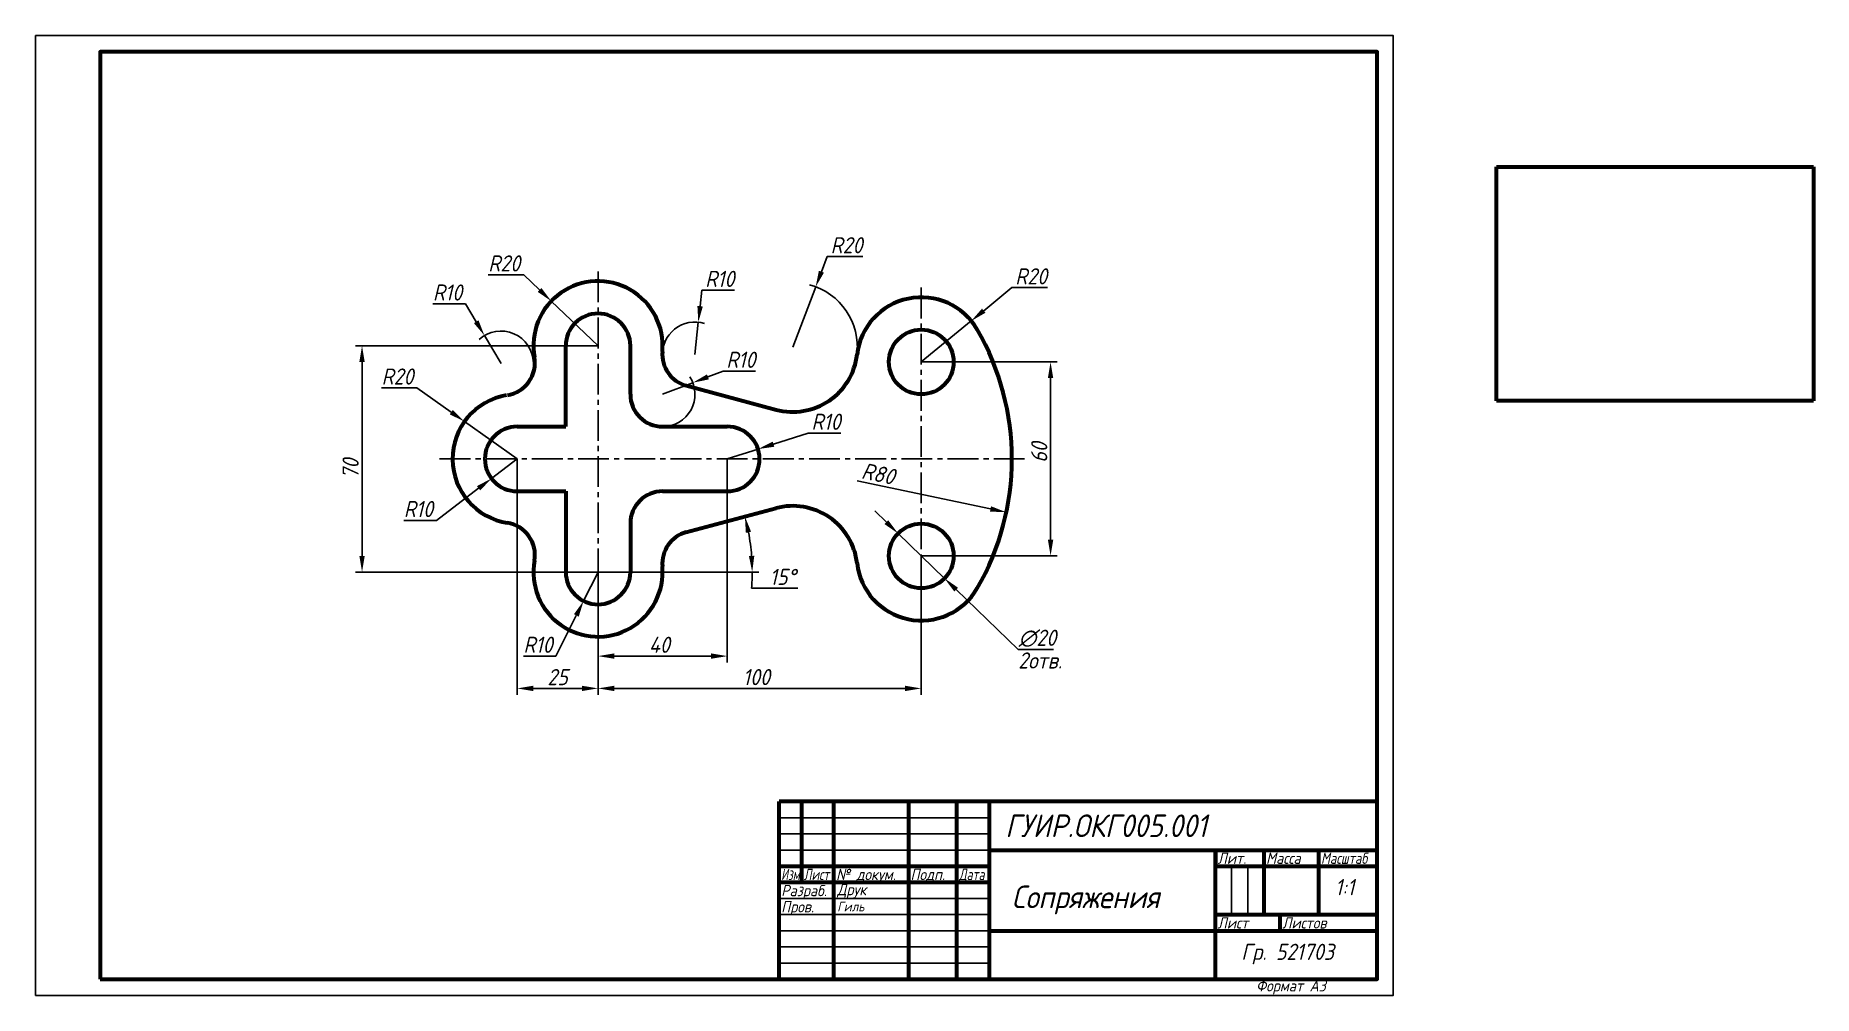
# Model space of a CAD drawing. Header units: millimetres. Extents: x 0 to 550, y 0 to 297.
import ezdxf

# ---------------------------------------------------------------- set-up
doc = ezdxf.new("R2010")
doc.units = ezdxf.units.MM
doc.header["$LTSCALE"] = 0.5
doc.linetypes.add('осевая2', pattern=[28.575, 19.05, -3.175, 3.175, -3.175])
doc.layers.get('0').update_dxf_attribs({"lineweight": 60})
doc.layers.get('Defpoints').update_dxf_attribs({"color": 5})
doc.layers.add('1-оси', color=50, linetype='осевая2')
doc.layers.add('3-размеры', color=6, linetype='Continuous')
doc.layers.add('4-текст', color=7, linetype='Continuous', true_color=0x00ad00)
doc.styles.get("Standard").update_dxf_attribs({"font": 'isocpeui.ttf', "width": 0.9})
doc.dimstyles.new('Standart', dxfattribs={"dimtxt": 5, "dimasz": 5, "dimexe": 2, "dimexo": 0, "dimgap": 1, "dimtad": 1, "dimtoh": 1, "dimdec": 0, "dimtxsty": 'Standard', "dimcen": 2.5, "dimadec": 0, "dimazin": 0, "dimtfac": 1, "dimtdec": 0, "dimtmove": 0, "dimatfit": 3, "dimldrblk": 'DOTSMALL', "dimfxl": 1, "dimarcsym": 0})
picture_1 = doc.add_image_def('image1.png', size_in_pixel=(268, 198))

# ---------------------------------------------------------------- blocks, each defined once
blk = doc.blocks.new('*D2')
at = {"layer": '3-размеры', "color": 0, "lineweight": -2, "transparency": 16777216}
for p, q in [((302, 219), (293.32, 211.87)), ((313.03, 219), (302, 219)), ((274, 196), (289.45, 208.69))]:
    blk.add_line(p, q, dxfattribs=at)
at = {"layer": '3-размеры', "color": 0, "transparency": 16777216}
blk.add_solid([(292.79, 212.51), (293.85, 211.22), (289.45, 208.69)], dxfattribs=at)
at = {"layer": 'Defpoints', "color": 0, "transparency": 16777216}
for p in [(289.45, 208.69), (274, 196)]:
    blk.add_point(p, dxfattribs=at)
at = {"layer": '3-размеры', "color": 0, "transparency": 16777216, "insert": (308.01, 222.5), "char_height": 5, "attachment_point": 5}
blk.add_mtext('R20', dxfattribs=at)
blk = doc.blocks.new('_DotSmall')
at = {"color": 0, "linetype": 'ByBlock', "const_width": 0.5}
blk.add_lwpolyline([(-0.0625, 0, 1), (0.0625, 0, 1)], format="xyb", close=True, dxfattribs=at)
blk = doc.blocks.new('*D3')
at = {"layer": '3-размеры', "color": 0, "lineweight": -2, "transparency": 16777216}
for p, q in [((122.91, 214), (133, 214)), ((133, 214), (136.31, 208.46)), ((144, 195.58), (138.87, 204.17))]:
    blk.add_line(p, q, dxfattribs=at)
blk.add_arc((144, 195.58), 10, 0.8005, 132.3118, dxfattribs=at)
at = {"layer": '3-размеры', "color": 0, "transparency": 16777216}
blk.add_solid([(137.03, 208.89), (135.6, 208.03), (138.87, 204.17)], dxfattribs=at)
at = {"layer": 'Defpoints', "color": 0, "transparency": 16777216}
for p in [(138.87, 204.17), (144, 195.58)]:
    blk.add_point(p, dxfattribs=at)
at = {"layer": '3-размеры', "color": 0, "transparency": 16777216, "insert": (127.45, 217.5), "char_height": 5, "attachment_point": 5}
blk.add_mtext('R10', dxfattribs=at)
blk = doc.blocks.new('*D4')
at = {"layer": '3-размеры', "color": 0, "lineweight": -2, "transparency": 16777216}
for p, q in [((106.97, 188), (118, 188)), ((118, 188), (128.61, 180.47)), ((149, 166), (132.69, 177.57))]:
    blk.add_line(p, q, dxfattribs=at)
at = {"layer": '3-размеры', "color": 0, "transparency": 16777216}
blk.add_solid([(129.09, 181.15), (128.13, 179.79), (132.69, 177.57)], dxfattribs=at)
at = {"layer": 'Defpoints', "color": 0, "transparency": 16777216}
for p in [(132.69, 177.57), (149, 166)]:
    blk.add_point(p, dxfattribs=at)
at = {"layer": '3-размеры', "color": 0, "transparency": 16777216, "insert": (111.99, 191.5), "char_height": 5, "attachment_point": 5}
blk.add_mtext('R20', dxfattribs=at)
blk = doc.blocks.new('*D5')
at = {"layer": '3-размеры', "color": 0, "lineweight": -2, "transparency": 16777216}
for p, q in [((149, 166), (141.04, 159.95)), ((124, 147), (137.06, 156.92)), ((113.91, 147), (124, 147))]:
    blk.add_line(p, q, dxfattribs=at)
at = {"layer": '3-размеры', "color": 0, "transparency": 16777216}
blk.add_solid([(136.55, 157.59), (137.56, 156.26), (141.04, 159.95)], dxfattribs=at)
at = {"layer": 'Defpoints', "color": 0, "transparency": 16777216}
for p in [(149, 166), (141.04, 159.95)]:
    blk.add_point(p, dxfattribs=at)
at = {"layer": '3-размеры', "color": 0, "transparency": 16777216, "insert": (118.45, 150.5), "char_height": 5, "attachment_point": 5}
blk.add_mtext('R10', dxfattribs=at)
blk = doc.blocks.new('*D6')
at = {"layer": '3-размеры', "color": 0, "lineweight": -2, "transparency": 16777216}
for p, q in [((174, 131), (169.53, 122.06)), ((161, 105), (167.29, 117.58)), ((150.91, 105), (161, 105))]:
    blk.add_line(p, q, dxfattribs=at)
at = {"layer": '3-размеры', "color": 0, "transparency": 16777216}
blk.add_solid([(166.55, 117.96), (168.04, 117.21), (169.53, 122.06)], dxfattribs=at)
at = {"layer": 'Defpoints', "color": 0, "transparency": 16777216}
for p in [(174, 131), (169.53, 122.06)]:
    blk.add_point(p, dxfattribs=at)
at = {"layer": '3-размеры', "color": 0, "transparency": 16777216, "insert": (155.45, 108.5), "char_height": 5, "attachment_point": 5}
blk.add_mtext('R10', dxfattribs=at)
blk = doc.blocks.new('*D7')
at = {"layer": '3-размеры', "color": 0, "lineweight": -2, "transparency": 16777216}
for p, q in [((206.14, 218.21), (205.58, 213.25)), ((216.23, 218.21), (206.14, 218.21)), ((203.91, 198.34), (205.02, 208.28))]:
    blk.add_line(p, q, dxfattribs=at)
blk.add_arc((203.91, 198.34), 10, 72.1466, 184.4712, dxfattribs=at)
at = {"layer": '3-размеры', "color": 0, "transparency": 16777216}
blk.add_solid([(204.75, 213.34), (206.41, 213.15), (205.02, 208.28)], dxfattribs=at)
at = {"layer": 'Defpoints', "color": 0, "transparency": 16777216}
for p in [(205.02, 208.28), (203.91, 198.34)]:
    blk.add_point(p, dxfattribs=at)
at = {"layer": '3-размеры', "color": 0, "transparency": 16777216, "insert": (211.68, 221.71), "char_height": 5, "attachment_point": 5}
blk.add_mtext('R10', dxfattribs=at)
blk = doc.blocks.new('*D8')
at = {"layer": '3-размеры', "color": 0, "lineweight": -2, "transparency": 16777216}
for p, q in [((244.88, 228.62), (243.11, 223.94)), ((255.91, 228.62), (244.88, 228.62)), ((234.26, 200.56), (241.34, 219.26))]:
    blk.add_line(p, q, dxfattribs=at)
blk.add_arc((234.26, 200.56), 20, 353.4559, 74.9921, dxfattribs=at)
at = {"layer": '3-размеры', "color": 0, "transparency": 16777216}
blk.add_solid([(242.33, 224.23), (243.89, 223.64), (241.34, 219.26)], dxfattribs=at)
at = {"layer": 'Defpoints', "color": 0, "transparency": 16777216}
for p in [(241.34, 219.26), (234.26, 200.56)]:
    blk.add_point(p, dxfattribs=at)
at = {"layer": '3-размеры', "color": 0, "transparency": 16777216, "insert": (250.9, 232.12), "char_height": 5, "attachment_point": 5}
blk.add_mtext('R20', dxfattribs=at)
blk = doc.blocks.new('*D9')
at = {"layer": '3-размеры', "color": 0, "lineweight": -2, "transparency": 16777216}
for p, q in [((263.22, 146.43), (259.62, 149.9)), ((266.81, 142.95), (281.19, 129.05)), ((304, 107), (284.78, 125.57)), ((314.9, 107), (304, 107))]:
    blk.add_line(p, q, dxfattribs=at)
at = {"layer": '3-размеры', "color": 0, "transparency": 16777216}
for points in [[(263.79, 147.02), (262.64, 145.83), (266.81, 142.95)], [(285.36, 126.17), (284.21, 124.98), (281.19, 129.05)]]:
    blk.add_solid(points, dxfattribs=at)
at = {"layer": 'Defpoints', "color": 0, "transparency": 16777216}
for p in [(266.81, 142.95), (281.19, 129.05)]:
    blk.add_point(p, dxfattribs=at)
at = {"layer": '3-размеры', "color": 0, "transparency": 16777216, "insert": (309.95, 110.5), "char_height": 5, "attachment_point": 5}
blk.add_mtext('∅20', dxfattribs=at)
blk = doc.blocks.new('*D10')
at = {"layer": '3-размеры', "color": 0, "lineweight": -2, "transparency": 16777216}
for p, q in [((212.67, 193.18), (208, 191.38)), ((222.76, 193.18), (212.67, 193.18)), ((194, 186), (203.33, 189.59))]:
    blk.add_line(p, q, dxfattribs=at)
blk.add_arc((194, 186), 10, 270, 32.4967, dxfattribs=at)
at = {"layer": '3-размеры', "color": 0, "transparency": 16777216}
blk.add_solid([(207.7, 192.16), (208.3, 190.61), (203.33, 189.59)], dxfattribs=at)
at = {"layer": 'Defpoints', "color": 0, "transparency": 16777216}
for p in [(203.33, 189.59), (194, 186)]:
    blk.add_point(p, dxfattribs=at)
at = {"layer": '3-размеры', "color": 0, "transparency": 16777216, "insert": (218.21, 196.68), "char_height": 5, "attachment_point": 5}
blk.add_mtext('R10', dxfattribs=at)
blk = doc.blocks.new('*D11')
at = {"layer": '3-размеры', "color": 0, "lineweight": -2, "transparency": 16777216}
for p, q in [((239, 174), (228.29, 170.57)), ((249.09, 174), (239, 174)), ((214, 166), (223.52, 169.05))]:
    blk.add_line(p, q, dxfattribs=at)
at = {"layer": '3-размеры', "color": 0, "transparency": 16777216}
blk.add_solid([(228.03, 171.37), (228.54, 169.78), (223.52, 169.05)], dxfattribs=at)
at = {"layer": 'Defpoints', "color": 0, "transparency": 16777216}
for p in [(214, 166), (223.52, 169.05)]:
    blk.add_point(p, dxfattribs=at)
at = {"layer": '3-размеры', "color": 0, "transparency": 16777216, "insert": (244.55, 177.5), "char_height": 5, "attachment_point": 5}
blk.add_mtext('R10', dxfattribs=at)
blk = doc.blocks.new('*D12')
at = {"layer": '3-размеры', "color": 0, "lineweight": -2, "transparency": 16777216}
for p, q in [((274, 196), (316, 196)), ((314, 191), (314, 141)), ((274, 136), (316, 136))]:
    blk.add_line(p, q, dxfattribs=at)
at = {"layer": '3-размеры', "color": 0, "transparency": 16777216}
for points in [[(313.17, 191), (314.83, 191), (314, 196)], [(313.17, 141), (314.83, 141), (314, 136)]]:
    blk.add_solid(points, dxfattribs=at)
at = {"layer": 'Defpoints', "color": 0, "transparency": 16777216}
for p in [(274, 196), (274, 136), (314, 136)]:
    blk.add_point(p, dxfattribs=at)
at = {"layer": '3-размеры', "color": 0, "transparency": 16777216, "insert": (310.5, 168), "char_height": 5, "attachment_point": 5, "rotation": 90}
blk.add_mtext('60', dxfattribs=at)
blk = doc.blocks.new('*D13')
at = {"layer": '3-размеры', "color": 0, "lineweight": -2, "transparency": 16777216}
for p, q in [((174, 136), (174, 93)), ((274, 136), (274, 93)), ((179, 95), (269, 95))]:
    blk.add_line(p, q, dxfattribs=at)
at = {"layer": '3-размеры', "color": 0, "transparency": 16777216}
for points in [[(179, 95.83), (179, 94.17), (174, 95)], [(269, 95.83), (269, 94.17), (274, 95)]]:
    blk.add_solid(points, dxfattribs=at)
at = {"layer": 'Defpoints', "color": 0, "transparency": 16777216}
for p in [(174, 136), (274, 136), (274, 95)]:
    blk.add_point(p, dxfattribs=at)
at = {"layer": '3-размеры', "color": 0, "transparency": 16777216, "insert": (223, 98.5), "char_height": 5, "attachment_point": 5}
blk.add_mtext('100', dxfattribs=at)
blk = doc.blocks.new('*D14')
at = {"layer": '3-размеры', "color": 0, "lineweight": -2, "transparency": 16777216}
for p, q in [((149, 166), (149, 93)), ((174, 136), (174, 93)), ((169, 95), (154, 95))]:
    blk.add_line(p, q, dxfattribs=at)
at = {"layer": '3-размеры', "color": 0, "transparency": 16777216}
for points in [[(154, 95.83), (154, 94.17), (149, 95)], [(169, 95.83), (169, 94.17), (174, 95)]]:
    blk.add_solid(points, dxfattribs=at)
at = {"layer": 'Defpoints', "color": 0, "transparency": 16777216}
for p in [(149, 166), (174, 136), (149, 95)]:
    blk.add_point(p, dxfattribs=at)
at = {"layer": '3-размеры', "color": 0, "transparency": 16777216, "insert": (161.5, 98.5), "char_height": 5, "attachment_point": 5}
blk.add_mtext('25', dxfattribs=at)
blk = doc.blocks.new('*D15')
at = {"layer": '3-размеры', "color": 0, "lineweight": -2, "transparency": 16777216}
blk.add_line((254.12, 159.24), (295.43, 150.53), dxfattribs=at)
at = {"layer": '3-размеры', "color": 0, "transparency": 16777216}
blk.add_solid([(295.6, 151.35), (295.25, 149.72), (300.32, 149.5)], dxfattribs=at)
at = {"layer": 'Defpoints', "color": 0, "transparency": 16777216}
for p in [(222.04, 166), (300.32, 149.5)]:
    blk.add_point(p, dxfattribs=at)
at = {"layer": '3-размеры', "color": 0, "transparency": 16777216, "insert": (260.72, 161.42), "char_height": 5, "attachment_point": 5, "rotation": 348.0996}
blk.add_mtext('R80', dxfattribs=at)
blk = doc.blocks.new('*D16')
at = {"layer": '3-размеры', "color": 0, "lineweight": -2, "transparency": 16777216}
for p, q in [((214, 166), (214, 103)), ((174, 136), (174, 103)), ((179, 105), (209, 105))]:
    blk.add_line(p, q, dxfattribs=at)
at = {"layer": '3-размеры', "color": 0, "transparency": 16777216}
for points in [[(179, 105.83), (179, 104.17), (174, 105)], [(209, 105.83), (209, 104.17), (214, 105)]]:
    blk.add_solid(points, dxfattribs=at)
at = {"layer": 'Defpoints', "color": 0, "transparency": 16777216}
for p in [(214, 166), (174, 136), (214, 105)]:
    blk.add_point(p, dxfattribs=at)
at = {"layer": '3-размеры', "color": 0, "transparency": 16777216, "insert": (193, 108.5), "char_height": 5, "attachment_point": 5}
blk.add_mtext('40', dxfattribs=at)
blk = doc.blocks.new('*D17')
at = {"layer": '3-размеры', "color": 0, "lineweight": -2, "transparency": 16777216}
for p, q in [((174, 201), (99, 201)), ((101, 196), (101, 136)), ((174, 131), (99, 131))]:
    blk.add_line(p, q, dxfattribs=at)
at = {"layer": '3-размеры', "color": 0, "transparency": 16777216}
for points in [[(100.17, 196), (101.83, 196), (101, 201)], [(100.17, 136), (101.83, 136), (101, 131)]]:
    blk.add_solid(points, dxfattribs=at)
at = {"layer": 'Defpoints', "color": 0, "transparency": 16777216}
for p in [(174, 201), (101, 131), (174, 131)]:
    blk.add_point(p, dxfattribs=at)
at = {"layer": '3-размеры', "color": 0, "transparency": 16777216, "insert": (97.47, 163), "char_height": 5, "attachment_point": 5, "rotation": 90}
blk.add_mtext('70', dxfattribs=at)
blk = doc.blocks.new('*D18')
at = {"layer": '3-размеры', "color": 0, "lineweight": -2, "transparency": 16777216}
for p, q in [((179, 131), (223.7, 131)), ((221.51, 126), (235.8, 126))]:
    blk.add_line(p, q, dxfattribs=at)
for start, end in [(4.3179, 10.6821), (355.6821, 360)]:
    blk.add_arc((155.34, 131), 66.36, start, end, dxfattribs=at)
at = {"layer": '3-размеры', "color": 0, "transparency": 16777216}
for points in [[(219.74, 143.12), (221.36, 143.49), (219.44, 148.18)], [(222.35, 136.03), (220.68, 135.97), (221.7, 131)]]:
    blk.add_solid(points, dxfattribs=at)
at = {"layer": 'Defpoints', "color": 0, "transparency": 16777216}
for p in [(229.08, 150.76), (201.29, 143.31), (220.69, 142.52), (174, 131), (179, 131)]:
    blk.add_point(p, dxfattribs=at)
at = {"layer": '3-размеры', "color": 0, "transparency": 16777216, "insert": (231.16, 129.5), "char_height": 5, "attachment_point": 5}
blk.add_mtext('15°', dxfattribs=at)
blk = doc.blocks.new('*D19')
at = {"layer": '3-размеры', "color": 0, "lineweight": -2, "transparency": 16777216}
for p, q in [((139.97, 223), (151, 223)), ((151, 223), (155.93, 218.28)), ((174, 201), (159.55, 214.82))]:
    blk.add_line(p, q, dxfattribs=at)
at = {"layer": '3-размеры', "color": 0, "transparency": 16777216}
blk.add_solid([(156.51, 218.88), (155.36, 217.68), (159.55, 214.82)], dxfattribs=at)
at = {"layer": 'Defpoints', "color": 0, "transparency": 16777216}
for p in [(159.55, 214.82), (174, 201)]:
    blk.add_point(p, dxfattribs=at)
at = {"layer": '3-размеры', "color": 0, "transparency": 16777216, "insert": (144.99, 226.5), "char_height": 5, "attachment_point": 5}
blk.add_mtext('R20', dxfattribs=at)

msp = doc.modelspace()

# ---------------------------------------------------------------- linework, layer by layer
for p, q in [((164, 176), (164, 201)), ((184, 186), (184, 201)), ((201.32, 188.68), (229.08, 181.24)), ((149, 176), (164, 176)), ((194, 176), (214, 176)), ((149, 156), (164, 156)), ((164, 156), (164, 131)), ((194, 156), (214, 156)), ((201.29, 143.31), (229.08, 150.76)), ((184, 146), (184, 131)), ((365, 45), (365, 40))]:
    msp.add_line(p, q)
at = {"lineweight": 60}
for p, q in [((415, 60), (230, 60)), ((230, 5), (230, 60)), ((237, 60), (237, 35)), ((247, 5), (247, 60)), ((270, 60), (270, 5)), ((285, 5), (285, 60)), ((295, 60), (295, 5)), ((295, 45), (415, 45)), ((365, 5), (365, 45)), ((380, 45), (380, 25)), ((397, 25), (397, 45)), ((230, 40), (295, 40)), ((365, 40), (415, 40)), ((230, 35), (295, 35)), ((365, 25), (415, 25)), ((385, 20), (385, 25)), ((295, 20), (415, 20))]:
    msp.add_line(p, q, dxfattribs=at)
at = {"lineweight": -3}
for p, q in [((230, 55), (295, 55)), ((230, 50), (295, 50)), ((230, 45), (295, 45)), ((370, 25), (370, 40)), ((375, 40), (375, 25)), ((230, 30), (295, 30)), ((230, 25), (295, 25)), ((230, 20), (295, 20)), ((230, 15), (295, 15)), ((230, 10), (295, 10))]:
    msp.add_line(p, q, dxfattribs=at)
at = {"lineweight": 60}
msp.add_lwpolyline([(20, 5), (415, 5), (415, 292), (20, 292)], close=True, dxfattribs=at)
for centre in [(274, 196), (274, 136)]:
    msp.add_circle(centre, 10)
for centre, radius, start, end in [((174, 201), 20, 354.9242, 190.2582), ((274, 196), 20, 30, 173.4559), ((174, 201), 10, 0, 180), ((222.04, 166), 80, 330, 30), ((203.88, 198.35), 10, 174.9242, 255), ((234.26, 200.56), 20, 255, 353.4559), ((144.48, 195.66), 10, 278.6664, 10.2582), ((149, 166), 20, 99.5884, 261.3336), ((194, 186), 10, 180, 270), ((149, 166), 10, 90, 270), ((214, 166), 10, 270, 90), ((194, 146), 10, 90, 180), ((234.26, 131.44), 20, 6.5441, 105), ((144.48, 136.34), 10, 349.7418, 81.3336), ((203.88, 133.65), 10, 105, 185.0758), ((174, 131), 20, 169.7418, 5.0758), ((274, 136), 20, 186.5441, 330), ((174, 131), 10, 180, 0)]:
    msp.add_arc(centre, radius, start, end)
at = {"layer": '1-оси'}
for p, q in [((174, 224), (174, 107)), ((274, 219), (274, 111)), ((125, 166), (306, 166))]:
    msp.add_line(p, q, dxfattribs=at)
at = {"layer": '3-размеры'}
msp.add_line((179, 131), (174, 131), dxfattribs=at)
at = {"layer": 'Defpoints'}
msp.add_lwpolyline([(0, 0), (420, 0), (420, 297), (0, 297)], close=True, dxfattribs=at)

# ---------------------------------------------------------------- texts
at = {"lineweight": -3, "width": 0.9}
msp.add_text('Формат А3', height=3.5, dxfattribs=at).set_placement((377.6, 1.25))
at = {"layer": '3-размеры', "width": 0.9}
msp.add_text('2отв.', height=5, dxfattribs=at).set_placement((304, 101.15))
at = {"layer": '4-текст', "width": 0.9}
for s, height, p in [('ГУИР.ОКГ005.001', 7, (300, 49)), ('Друк', 3.5, (248, 31)), ('Сопряжения', 7, (302, 27)), ('1:1', 5, (402, 31)), ('Гиль', 3, (248, 26)), ('Гр. 521703', 5, (373, 11))]:
    msp.add_text(s, height=height, dxfattribs=at).set_placement(p)
at = {"layer": '4-текст', "lineweight": -3}
for s, width, p in [('Лит.', 0.9, (365.67, 40.7)), ('Масса', 0.9, (380.67, 40.7)), ('Масштаб', 0.8, (397.67, 40.7)), ('Изм.', 0.7, (230.67, 35.7)), ('Лист', 0.75, (237.67, 35.7)), ('№ докум.', 0.9, (247.67, 35.7)), ('Подп.', 0.9, (270.67, 35.7)), ('Дата', 0.75, (285.67, 35.7)), ('Разраб.', 0.9, (230.67, 30.7)), ('Пров.', 0.9, (230.67, 25.7)), ('Лист', 0.9, (365.67, 20.7)), ('Листов', 0.9, (385.67, 20.7))]:
    msp.add_text(s, height=3.5, dxfattribs=dict(at, width=width)).set_placement(p)

# ---------------------------------------------------------------- dimensions: what is measured, and where the dimension line sits
at = {"layer": '3-размеры'}
for center, mpoint, picture, middle in [((234.26, 200.56), (241.34, 219.26), '*D8', (250.9, 232.12)), ((203.91, 198.34), (205.02, 208.28), '*D7', (211.68, 221.71))]:
    dim = msp.add_radius_dim(center=center, mpoint=mpoint, dimstyle='Standart', dxfattribs=at)
    dim.commit()
    dim.dimension.update_dxf_attribs({"geometry": picture, "text_midpoint": middle})
for center, mpoint, picture, middle in [((174, 201), (159.55, 214.82), '*D19', (144.99, 223)), ((274, 196), (289.45, 208.69), '*D2', (308.01, 219)), ((144, 195.58), (138.87, 204.17), '*D3', (127.45, 214)), ((149, 166), (132.69, 177.57), '*D4', (111.99, 188)), ((214, 166), (223.52, 169.05), '*D11', (244.55, 174)), ((149, 166), (141.04, 159.95), '*D5', (118.45, 147)), ((222.04, 166), (300.32, 149.5), '*D15', (260, 158)), ((174, 131), (169.53, 122.06), '*D6', (155.45, 105))]:
    dim = msp.add_radius_dim(center=center, mpoint=mpoint, dimstyle='Standart', dxfattribs=at)
    dim.commit()
    dim.dimension.update_dxf_attribs({"geometry": picture, "text_midpoint": middle, "dimtype": 164})
for base, p1, p2, picture, middle in [((101, 131), (174, 201), (174, 131), '*D17', (101, 163)), ((314, 136), (274, 196), (274, 136), '*D12', (314, 168))]:
    dim = msp.add_linear_dim(base=base, p1=p1, p2=p2, angle=90, dimstyle='Standart', dxfattribs=at)
    dim.commit()
    dim.dimension.update_dxf_attribs({"geometry": picture, "text_midpoint": middle, "dimtype": 160})
dim = msp.add_radius_dim(center=(194, 186), mpoint=(203.33, 189.59), dimstyle='Standart', override={"dimtad": 3}, dxfattribs=at)
dim.commit()
dim.dimension.update_dxf_attribs({"geometry": '*D10', "text_midpoint": (218.21, 196.68)})
dim = msp.add_linear_dim(base=(149, 95), p1=(174, 136), p2=(149, 166), dimstyle='Standart', override={"dimtmove": 1}, dxfattribs=at)
dim.commit()
dim.dimension.update_dxf_attribs({"geometry": '*D14', "text_midpoint": (161.5, 98.5)})
for base, p2, picture, middle in [((214, 105), (214, 166), '*D16', (193, 105)), ((274, 95), (274, 136), '*D13', (223, 95))]:
    dim = msp.add_linear_dim(base=base, p1=(174, 136), p2=p2, dimstyle='Standart', dxfattribs=at)
    dim.commit()
    dim.dimension.update_dxf_attribs({"geometry": picture, "text_midpoint": middle, "dimtype": 160})
dim = msp.add_angular_dim_2l(base=(220.69, 142.52), line1=((174, 131), (179, 131)), line2=((201.29, 143.31), (229.08, 150.76)), dimstyle='Standart', dxfattribs=at)
dim.commit()
dim.dimension.update_dxf_attribs({"geometry": '*D18', "text_midpoint": (231.16, 129.5)})
dim = msp.add_diameter_dim_2p(p1=(266.81, 142.95), p2=(281.19, 129.05), dimstyle='Standart', dxfattribs=at)
dim.commit()
dim.dimension.update_dxf_attribs({"geometry": '*D9', "text_midpoint": (309.95, 107), "dimtype": 163})

# ---------------------------------------------------------------- pictures from other files: only their frames are drawn
image = msp.add_image(picture_1, insert=(452, 184), size_in_units=(98, 72.4))
image.dxf.flags = 7

doc.saveas('drawing.dxf')
